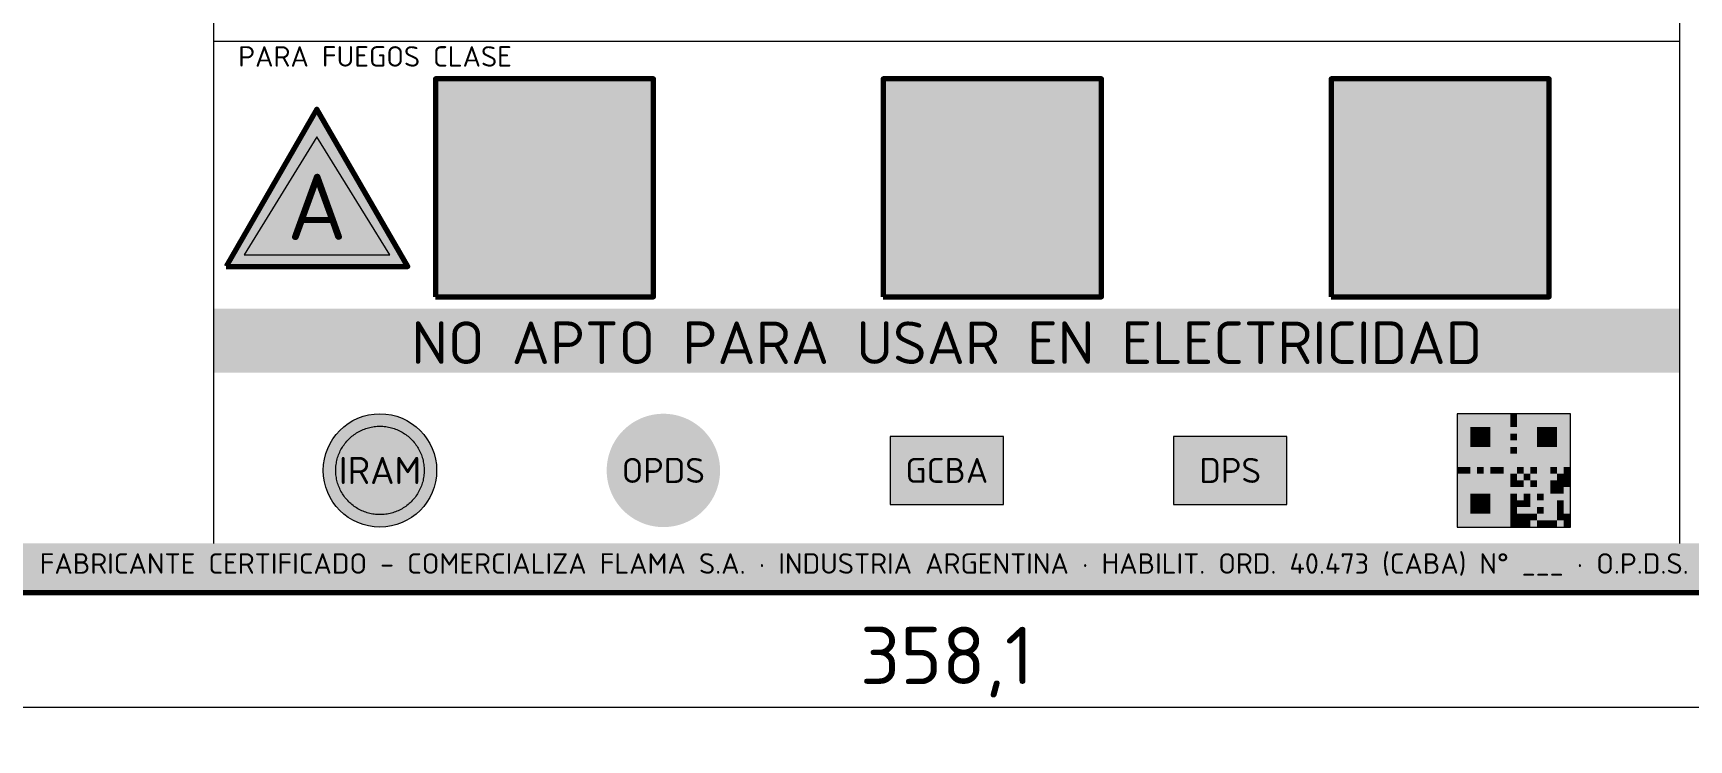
# Model space of a CAD drawing. Header units: millimetres. Extents: x 0 to 2208, y 0 to 420.
# Drawn here: x 1732.2 to 1833.3, y 241.7 to 284.8 of the extents above; entities that cross this region are included whole.
import ezdxf
from ezdxf.enums import TextEntityAlignment as Align

# ---------------------------------------------------------------- set-up
doc = ezdxf.new("R2010")
doc.units = ezdxf.units.MM
for name, color, linetype, lineweight in [('01-VISIBLE', 7, 'CONTINUOUS', 70), ('04-COTA', 3, 'CONTINUOUS', 18), ('08-FINA', 5, 'CONTINUOUS', 18), ('13-GRAFICA', 30, 'CONTINUOUS', 18)]:
    doc.layers.add(name, color=color, linetype=linetype, lineweight=lineweight)
doc.styles.add('ISO3098', font='isocpeur.ttf')
doc.dimstyles.new('FLAMA-IRAM', dxfattribs={"dimtxt": 3.5, "dimasz": 3.5, "dimexe": 2, "dimexo": 1.5, "dimgap": 1, "dimtad": 1, "dimdec": 1, "dimtxsty": 'ISO3098', "dimblk": 'IRAM_FLECHA', "dimblk1": 'IRAM_FLECHA', "dimblk2": 'IRAM_FLECHA', "dimcen": 2.5, "dimclrd": 256, "dimclre": 256, "dimclrt": 256, "dimazin": 3, "dimtfac": 1, "dimtmove": 0, "dimatfit": 3, "dimlwd": 18, "dimlwe": 18})

# ---------------------------------------------------------------- blocks, each defined once
blk = doc.blocks.new('IRAM_FLECHA')
blk.add_solid([(0, 0), (-1, 0.125), (-1, -0.125)])

msp = doc.modelspace()

# ---------------------------------------------------------------- hatches: boundary and pattern name
at = {"layer": '13-GRAFICA', "true_color": 0x005eaa}
h = msp.add_hatch(color=7, dxfattribs=at)
h.dxf.hatch_style = 1
h.paths.add_polyline_path([(1770.083, 268.729), (1770.083, 282.043), (1756.77, 282.043), (1756.77, 268.729)])
at = {"layer": '13-GRAFICA', "true_color": 0x191919}
h = msp.add_hatch(color=7, dxfattribs=at)
h.dxf.hatch_style = 1
h.paths.add_polyline_path([(1797.435, 268.729), (1797.435, 282.043), (1784.122, 282.043), (1784.122, 268.729)])
at = {"layer": '13-GRAFICA', "true_color": 0xc81e2d}
h = msp.add_hatch(color=7, dxfattribs=at)
h.dxf.hatch_style = 1
h.paths.add_polyline_path([(1784.122, 280.725), (1784.122, 282.043), (1785.439, 282.043), (1797.435, 270.047), (1797.435, 268.729), (1796.117, 268.729)])
at = {"layer": '13-GRAFICA', "true_color": 0x191919}
h = msp.add_hatch(color=7, dxfattribs=at)
h.dxf.hatch_style = 1
h.paths.add_polyline_path([(1824.786, 268.729), (1824.786, 282.043), (1811.473, 282.043), (1811.473, 268.729)])
at = {"layer": '13-GRAFICA', "true_color": 0xc81e2d}
h = msp.add_hatch(color=7, dxfattribs=at)
h.dxf.hatch_style = 1
h.paths.add_polyline_path([(1811.473, 280.725), (1811.473, 282.043), (1812.791, 282.043), (1824.786, 270.047), (1824.786, 268.729), (1823.468, 268.729)])
at = {"layer": '13-GRAFICA', "true_color": 0xffffff}
h = msp.add_hatch(color=7, dxfattribs=at)
h.dxf.hatch_style = 1
h.paths.add_polyline_path([(1818.755, 274.392), (1818.735, 274.397), (1818.716, 274.404), (1818.698, 274.413), (1818.68, 274.424), (1818.664, 274.436), (1818.65, 274.45), (1818.637, 274.466), (1818.625, 274.482), (1818.615, 274.5), (1818.607, 274.519), (1818.075, 275.983), (1818.069, 276.003), (1818.065, 276.023), (1818.063, 276.043), (1818.063, 276.063), (1818.065, 276.083), (1818.069, 276.103), (1818.076, 276.122), (1818.084, 276.141), (1818.749, 277.472), (1818.759, 277.489), (1818.77, 277.505), (1818.783, 277.52), (1818.797, 277.534), (1818.812, 277.546), (1818.829, 277.556), (1818.846, 277.565), (1818.864, 277.572), (1818.883, 277.578), (1818.902, 277.581), (1818.922, 277.583), (1818.941, 277.582), (1818.961, 277.58), (1818.98, 277.576), (1818.998, 277.57), (1819.016, 277.562), (1819.033, 277.553), (1819.049, 277.542), (1819.064, 277.529), (1819.078, 277.515), (1819.09, 277.5), (1819.101, 277.484), (1819.319, 277.109), (1819.733, 278.763), (1819.739, 278.782), (1819.746, 278.8), (1819.755, 278.817), (1819.766, 278.834), (1819.779, 278.849), (1819.793, 278.863), (1819.808, 278.875), (1819.825, 278.886), (1819.842, 278.895), (1819.86, 278.903), (1819.879, 278.908), (1819.899, 278.912), (1819.918, 278.914), (1819.938, 278.914), (1819.957, 278.912), (1819.977, 278.908), (1819.996, 278.902), (1820.014, 278.894), (1820.031, 278.884), (1820.047, 278.873), (1820.062, 278.861), (1820.076, 278.847), (1820.088, 278.831), (1820.649, 278.055), (1820.993, 281.265), (1820.996, 281.285), (1821.001, 281.304), (1821.008, 281.323), (1821.017, 281.341), (1821.027, 281.357), (1821.039, 281.373), (1821.053, 281.388), (1821.068, 281.401), (1821.084, 281.412), (1821.102, 281.422), (1821.12, 281.43), (1821.139, 281.436), (1821.158, 281.441), (1821.178, 281.443), (1821.198, 281.443), (1821.218, 281.442), (1821.237, 281.438), (1821.257, 281.433), (1821.275, 281.425), (1821.293, 281.416), (1821.309, 281.405), (1821.325, 281.392), (1821.339, 281.378), (1821.352, 281.363), (1821.363, 281.346), (1821.372, 281.329), (1821.38, 281.31), (1821.385, 281.291), (1822.002, 278.768), (1822.351, 279.35), (1822.362, 279.366), (1822.375, 279.381), (1822.389, 279.395), (1822.404, 279.407), (1822.42, 279.418), (1822.437, 279.427), (1822.455, 279.435), (1822.474, 279.441), (1822.493, 279.444), (1822.513, 279.446), (1822.533, 279.446), (1822.552, 279.444), (1822.571, 279.44), (1822.59, 279.435), (1822.608, 279.427), (1822.625, 279.418), (1822.642, 279.407), (1822.657, 279.395), (1822.671, 279.381), (1822.683, 279.366), (1822.694, 279.349), (1822.703, 279.332), (1822.711, 279.314), (1822.716, 279.295), (1823.382, 276.633), (1823.386, 276.615), (1823.388, 276.598), (1823.388, 276.58), (1823.387, 276.562), (1823.384, 276.545), (1822.985, 274.548), (1822.98, 274.529), (1822.973, 274.511), (1822.965, 274.493), (1822.955, 274.476), (1822.943, 274.46), (1822.93, 274.446), (1822.916, 274.433), (1822.9, 274.421), (1822.883, 274.411), (1822.865, 274.403), (1822.847, 274.396), (1822.828, 274.391), (1822.808, 274.388), (1822.789, 274.387), (1818.795, 274.387), (1818.775, 274.389)])
at = {"layer": '13-GRAFICA', "true_color": 0x009146}
h = msp.add_hatch(color=7, dxfattribs=at)
h.dxf.hatch_style = 1
h.paths.add_polyline_path([(1743.989, 270.578), (1755.091, 270.578), (1749.54, 280.194)])
at = {"layer": '13-GRAFICA', "true_color": 0xffffff}
h = msp.add_hatch(color=7, dxfattribs=at)
h.dxf.hatch_style = 1
h.paths.add_polyline_path([(1758.499, 275.778), (1758.484, 275.781), (1758.471, 275.786), (1758.458, 275.793), (1758.445, 275.801), (1758.434, 275.81), (1758.423, 275.82), (1758.414, 275.831), (1758.405, 275.843), (1758.398, 275.856), (1758.393, 275.869), (1758.009, 276.924), (1758.005, 276.938), (1758.002, 276.952), (1758.001, 276.967), (1758.001, 276.981), (1758.002, 276.996), (1758.005, 277.01), (1758.01, 277.024), (1758.016, 277.037), (1758.495, 277.996), (1758.502, 278.008), (1758.51, 278.02), (1758.519, 278.03), (1758.529, 278.04), (1758.54, 278.049), (1758.552, 278.056), (1758.565, 278.063), (1758.578, 278.068), (1758.591, 278.072), (1758.605, 278.074), (1758.619, 278.075), (1758.633, 278.075), (1758.647, 278.073), (1758.661, 278.07), (1758.674, 278.066), (1758.687, 278.061), (1758.699, 278.054), (1758.711, 278.046), (1758.722, 278.037), (1758.731, 278.027), (1758.74, 278.016), (1758.748, 278.004), (1758.905, 277.734), (1759.203, 278.925), (1759.207, 278.938), (1759.213, 278.952), (1759.219, 278.964), (1759.227, 278.976), (1759.236, 278.987), (1759.246, 278.997), (1759.257, 279.006), (1759.269, 279.014), (1759.282, 279.02), (1759.295, 279.026), (1759.308, 279.03), (1759.322, 279.032), (1759.336, 279.034), (1759.351, 279.034), (1759.365, 279.032), (1759.379, 279.029), (1759.392, 279.025), (1759.405, 279.019), (1759.418, 279.013), (1759.429, 279.005), (1759.44, 278.995), (1759.45, 278.985), (1759.459, 278.974), (1759.862, 278.416), (1760.11, 280.727), (1760.112, 280.741), (1760.116, 280.755), (1760.121, 280.768), (1760.127, 280.781), (1760.135, 280.793), (1760.144, 280.804), (1760.153, 280.815), (1760.164, 280.824), (1760.176, 280.833), (1760.188, 280.84), (1760.202, 280.845), (1760.215, 280.85), (1760.229, 280.853), (1760.244, 280.855), (1760.258, 280.855), (1760.272, 280.854), (1760.286, 280.851), (1760.3, 280.847), (1760.313, 280.842), (1760.326, 280.835), (1760.338, 280.827), (1760.349, 280.818), (1760.359, 280.808), (1760.368, 280.797), (1760.376, 280.785), (1760.383, 280.772), (1760.389, 280.759), (1760.393, 280.745), (1760.837, 278.928), (1761.088, 279.347), (1761.096, 279.359), (1761.105, 279.37), (1761.115, 279.38), (1761.126, 279.389), (1761.138, 279.397), (1761.15, 279.403), (1761.163, 279.409), (1761.177, 279.413), (1761.191, 279.416), (1761.205, 279.417), (1761.219, 279.417), (1761.233, 279.416), (1761.247, 279.413), (1761.26, 279.409), (1761.273, 279.403), (1761.286, 279.397), (1761.297, 279.389), (1761.308, 279.38), (1761.318, 279.37), (1761.327, 279.359), (1761.335, 279.347), (1761.342, 279.335), (1761.347, 279.322), (1761.351, 279.308), (1761.83, 277.391), (1761.833, 277.379), (1761.834, 277.366), (1761.835, 277.353), (1761.834, 277.341), (1761.832, 277.328), (1761.544, 275.89), (1761.541, 275.877), (1761.536, 275.863), (1761.53, 275.851), (1761.523, 275.839), (1761.514, 275.827), (1761.505, 275.817), (1761.494, 275.807), (1761.483, 275.799), (1761.471, 275.792), (1761.458, 275.786), (1761.445, 275.781), (1761.431, 275.777), (1761.417, 275.775), (1761.403, 275.775), (1758.528, 275.775), (1758.513, 275.775)])
h = msp.add_hatch(color=7, dxfattribs=at)
h.dxf.hatch_style = 1
h.paths.add_polyline_path([(1766.057, 275.948), (1766.456, 279.671), (1766.459, 279.694), (1766.465, 279.716), (1766.473, 279.738), (1766.483, 279.758), (1766.496, 279.778), (1766.51, 279.796), (1766.526, 279.813), (1766.543, 279.828), (1766.562, 279.842), (1766.582, 279.853), (1766.603, 279.862), (1766.625, 279.87), (1766.648, 279.875), (1766.655, 279.875), (1766.655, 271.693), (1765.791, 271.693), (1765.791, 276.316)])
h = msp.add_hatch(color=7, dxfattribs=at)
h.dxf.hatch_style = 1
h.paths.add_polyline_path([(1766.671, 279.877), (1766.694, 279.878), (1766.717, 279.876), (1766.739, 279.872), (1766.762, 279.865), (1766.783, 279.856), (1766.804, 279.846), (1766.823, 279.833), (1766.841, 279.818), (1766.857, 279.802), (1766.872, 279.784), (1766.885, 279.765), (1766.896, 279.745), (1766.904, 279.723), (1766.911, 279.701), (1767.627, 276.774), (1768.032, 277.449), (1768.044, 277.468), (1768.059, 277.485), (1768.075, 277.501), (1768.092, 277.516), (1768.111, 277.528), (1768.131, 277.539), (1768.152, 277.548), (1768.174, 277.554), (1768.196, 277.559), (1768.219, 277.561), (1768.242, 277.561), (1768.264, 277.559), (1768.287, 277.554), (1768.308, 277.548), (1768.329, 277.539), (1768.349, 277.528), (1768.368, 277.516), (1768.386, 277.501), (1768.402, 277.485), (1768.416, 277.468), (1768.429, 277.449), (1768.44, 277.429), (1768.448, 277.408), (1768.455, 277.386), (1769.227, 274.297), (1769.231, 274.277), (1769.234, 274.257), (1769.234, 274.236), (1769.233, 274.216), (1769.23, 274.196), (1768.807, 272.085), (1769.046, 271.35), (1767.946, 270.993), (1769.046, 270.635), (1768.717, 269.622), (1766.655, 270.292), (1766.655, 271.693), (1766.655, 279.875)])
h = msp.add_hatch(color=7, dxfattribs=at)
h.dxf.hatch_style = 1
h.paths.add_polyline_path([(1796.372, 270.205), (1796.053, 270.09), (1795.622, 269.989), (1795.098, 269.907), (1794.499, 269.845), (1793.85, 269.807), (1793.174, 269.794), (1792.499, 269.807), (1791.85, 269.845), (1791.251, 269.907), (1790.727, 269.989), (1790.296, 270.09), (1789.977, 270.205), (1789.78, 270.33), (1789.713, 270.46), (1789.78, 270.59), (1789.977, 270.715), (1790.272, 270.821), (1789.713, 272.358), (1789.713, 270.593), (1785.187, 270.593), (1785.187, 274.321), (1787.583, 276.451), (1789.713, 276.451), (1789.713, 273.137), (1790.478, 274.668), (1790.491, 274.69), (1790.506, 274.711), (1790.523, 274.731), (1790.541, 274.749), (1790.561, 274.765), (1790.583, 274.779), (1790.606, 274.79), (1790.63, 274.8), (1790.655, 274.807), (1790.68, 274.811), (1790.706, 274.813), (1790.731, 274.813), (1790.757, 274.81), (1790.782, 274.805), (1790.807, 274.797), (1790.83, 274.787), (1790.853, 274.774), (1790.874, 274.759), (1790.894, 274.743), (1790.912, 274.724), (1790.928, 274.704), (1790.942, 274.683), (1791.231, 274.188), (1791.776, 276.371), (1791.784, 276.396), (1791.794, 276.42), (1791.806, 276.443), (1791.821, 276.465), (1791.837, 276.485), (1791.856, 276.503), (1791.876, 276.52), (1791.898, 276.534), (1791.921, 276.546), (1791.945, 276.556), (1791.97, 276.563), (1791.995, 276.568), (1792.021, 276.571), (1792.047, 276.57), (1792.073, 276.568), (1792.098, 276.562), (1792.123, 276.555), (1792.147, 276.544), (1792.17, 276.532), (1792.192, 276.517), (1792.211, 276.501), (1792.23, 276.482), (1792.246, 276.462), (1792.986, 275.437), (1793.44, 279.674), (1793.444, 279.7), (1793.45, 279.726), (1793.46, 279.75), (1793.471, 279.774), (1793.485, 279.796), (1793.501, 279.817), (1793.519, 279.836), (1793.539, 279.854), (1793.56, 279.869), (1793.583, 279.882), (1793.607, 279.892), (1793.632, 279.901), (1793.658, 279.906), (1793.684, 279.909), (1793.71, 279.91), (1793.737, 279.907), (1793.763, 279.903), (1793.788, 279.895), (1793.812, 279.886), (1793.835, 279.873), (1793.857, 279.859), (1793.878, 279.842), (1793.897, 279.824), (1793.913, 279.803), (1793.928, 279.782), (1793.94, 279.758), (1793.95, 279.734), (1793.958, 279.709), (1794.772, 276.378), (1795.233, 277.146), (1795.247, 277.167), (1795.264, 277.187), (1795.282, 277.206), (1795.302, 277.222), (1795.324, 277.236), (1795.346, 277.249), (1795.37, 277.258), (1795.395, 277.266), (1795.42, 277.271), (1795.446, 277.273), (1795.472, 277.273), (1795.498, 277.271), (1795.523, 277.266), (1795.548, 277.258), (1795.572, 277.248), (1795.595, 277.236), (1795.616, 277.222), (1795.636, 277.205), (1795.654, 277.187), (1795.671, 277.167), (1795.685, 277.146), (1795.697, 277.123), (1795.707, 277.099), (1795.715, 277.074), (1796.593, 273.559), (1796.598, 273.537), (1796.601, 273.513), (1796.601, 273.49), (1796.6, 273.467), (1796.596, 273.444), (1796.072, 270.823), (1796.372, 270.715), (1796.569, 270.59), (1796.636, 270.46), (1796.569, 270.33)])
h = msp.add_hatch(color=7, dxfattribs=at)
h.dxf.hatch_style = 1
h.paths.add_polyline_path([(1784.061, 276.825), (1784.934, 277.436), (1786.308, 275.473), (1785.436, 274.862)])
h = msp.add_hatch(color=7, dxfattribs=at)
h.dxf.hatch_style = 1
h.paths.add_polyline_path([(1763.728, 269.622), (1763.399, 270.635), (1764.499, 270.993), (1763.399, 271.35), (1763.621, 272.032), (1763.071, 273.544), (1763.064, 273.567), (1763.059, 273.59), (1763.057, 273.613), (1763.057, 273.637), (1763.06, 273.66), (1763.065, 273.683), (1763.072, 273.705), (1763.081, 273.727), (1763.853, 275.271), (1763.865, 275.291), (1763.878, 275.31), (1763.892, 275.327), (1763.909, 275.342), (1763.926, 275.356), (1763.945, 275.369), (1763.966, 275.379), (1763.987, 275.387), (1764.008, 275.393), (1764.031, 275.397), (1764.053, 275.399), (1764.076, 275.399), (1764.098, 275.396), (1764.12, 275.391), (1764.142, 275.385), (1764.163, 275.376), (1764.183, 275.365), (1764.201, 275.352), (1764.218, 275.337), (1764.234, 275.321), (1764.248, 275.303), (1764.261, 275.284), (1764.514, 274.849), (1764.994, 276.768), (1765.001, 276.79), (1765.01, 276.811), (1765.02, 276.831), (1765.033, 276.85), (1765.048, 276.868), (1765.064, 276.884), (1765.082, 276.899), (1765.101, 276.911), (1765.121, 276.922), (1765.142, 276.93), (1765.164, 276.937), (1765.186, 276.941), (1765.209, 276.943), (1765.232, 276.943), (1765.255, 276.941), (1765.277, 276.936), (1765.299, 276.929), (1765.32, 276.92), (1765.34, 276.909), (1765.359, 276.897), (1765.376, 276.882), (1765.392, 276.865), (1765.407, 276.848), (1765.791, 276.316), (1765.791, 271.693), (1765.791, 270.292)])
h = msp.add_hatch(color=7, dxfattribs=at)
h.dxf.hatch_style = 1
h.paths.add_polyline_path([(1812.272, 270.593), (1812.272, 276.185), (1813.736, 276.185), (1813.736, 274.587), (1813.736, 272.723), (1813.736, 270.593)])
h = msp.add_hatch(color=7, dxfattribs=at)
h.dxf.hatch_style = 1
h.paths.add_polyline_path([(1814.268, 276.185), (1814.268, 274.587), (1813.736, 274.587), (1813.736, 276.185)])
h = msp.add_hatch(color=7, dxfattribs=at)
h.dxf.hatch_style = 1
h.paths.add_polyline_path([(1814.268, 270.593), (1814.268, 272.723), (1814.268, 274.587), (1814.268, 276.185), (1815.334, 276.185), (1815.334, 274.587), (1815.334, 272.723), (1815.334, 270.593)])
h = msp.add_hatch(color=7, dxfattribs=at)
h.dxf.hatch_style = 1
h.paths.add_polyline_path([(1815.866, 276.185), (1815.866, 274.587), (1815.334, 274.587), (1815.334, 276.185)])
h = msp.add_hatch(color=7, dxfattribs=at)
h.dxf.hatch_style = 1
h.paths.add_polyline_path([(1817.331, 270.593), (1815.866, 270.593), (1815.866, 272.723), (1815.866, 274.587), (1815.866, 276.185), (1817.331, 276.185)])
h = msp.add_hatch(color=7, dxfattribs=at)
h.dxf.hatch_style = 1
h.paths.add_polyline_path([(1762.495, 275.652), (1761.829, 270.593), (1758.102, 270.593), (1757.436, 275.652)])
h = msp.add_hatch(color=7, dxfattribs=at)
h.dxf.hatch_style = 1
h.paths.add_polyline_path([(1823.507, 269.789), (1823.532, 269.783), (1823.556, 269.774), (1823.58, 269.763), (1823.602, 269.75), (1823.623, 269.734), (1823.643, 269.716), (1823.66, 269.697), (1823.676, 269.676), (1823.689, 269.654), (1823.701, 269.63), (1823.709, 269.605), (1823.716, 269.58), (1823.72, 269.554), (1823.721, 269.528), (1823.72, 269.502), (1823.716, 269.476), (1823.709, 269.451), (1823.701, 269.426), (1823.689, 269.403), (1823.676, 269.38), (1823.66, 269.359), (1823.643, 269.34), (1823.623, 269.322), (1823.602, 269.307), (1823.58, 269.293), (1823.556, 269.282), (1823.532, 269.273), (1823.507, 269.267), (1823.481, 269.263), (1823.455, 269.262), (1820.526, 269.262), (1820.5, 269.263), (1820.474, 269.267), (1820.448, 269.273), (1820.424, 269.282), (1820.4, 269.293), (1820.378, 269.307), (1820.357, 269.322), (1820.337, 269.34), (1820.32, 269.359), (1820.304, 269.38), (1820.291, 269.403), (1820.28, 269.426), (1820.271, 269.451), (1820.265, 269.476), (1820.261, 269.502), (1820.259, 269.528), (1820.259, 270.593), (1818.928, 270.593), (1818.928, 272.99), (1819.461, 272.99), (1819.461, 274.321), (1819.86, 274.321), (1819.86, 272.99), (1821.191, 272.99), (1821.191, 274.321), (1821.591, 274.321), (1821.591, 272.99), (1822.123, 272.99), (1822.123, 270.593), (1820.792, 270.593), (1820.792, 269.794), (1823.455, 269.794), (1823.481, 269.793)])
h = msp.add_hatch(color=7, dxfattribs=at)
h.dxf.hatch_style = 1
h.paths.add_polyline_path([(1813.736, 270.593), (1813.736, 272.723), (1814.268, 272.723), (1814.268, 270.593)])
h = msp.add_hatch(color=7, dxfattribs=at)
h.dxf.hatch_style = 1
h.paths.add_polyline_path([(1815.334, 270.593), (1815.334, 272.723), (1815.866, 272.723), (1815.866, 270.593)])
h = msp.add_hatch(color=7, dxfattribs=at)
h.dxf.hatch_style = 1
h.paths.add_polyline_path([(1765.791, 270.292), (1765.791, 271.693), (1766.223, 271.553), (1766.655, 271.693), (1766.655, 270.292), (1766.223, 270.433)])
at = {"layer": '13-GRAFICA', "true_color": 0xc81e2d}
h = msp.add_hatch(color=7, dxfattribs=at)
h.dxf.hatch_style = 1
h.paths.add_polyline_path([(1832.768, 264.109), (1832.768, 268.009), (1743.232, 268.009), (1743.232, 264.109)])
at = {"layer": '13-GRAFICA', "true_color": 0x005eaa}
h = msp.add_hatch(color=7, dxfattribs=at)
h.dxf.hatch_style = 1
h.paths.add_polyline_path([(1756.847, 258.128), (1756.845, 258.015), (1756.84, 257.902), (1756.831, 257.789), (1756.818, 257.676), (1756.801, 257.564), (1756.781, 257.453), (1756.757, 257.342), (1756.729, 257.232), (1756.698, 257.123), (1756.664, 257.015), (1756.625, 256.909), (1756.584, 256.803), (1756.539, 256.699), (1756.49, 256.597), (1756.439, 256.496), (1756.384, 256.397), (1756.325, 256.3), (1756.264, 256.205), (1756.199, 256.112), (1756.132, 256.021), (1756.062, 255.932), (1755.988, 255.846), (1755.912, 255.762), (1755.833, 255.68), (1755.752, 255.602), (1755.668, 255.526), (1755.582, 255.452), (1755.493, 255.382), (1755.402, 255.314), (1755.309, 255.25), (1755.214, 255.189), (1755.117, 255.13), (1755.018, 255.075), (1754.917, 255.024), (1754.814, 254.975), (1754.71, 254.93), (1754.605, 254.888), (1754.498, 254.85), (1754.391, 254.816), (1754.282, 254.785), (1754.172, 254.757), (1754.061, 254.733), (1753.95, 254.713), (1753.838, 254.696), (1753.725, 254.683), (1753.612, 254.674), (1753.499, 254.668), (1753.386, 254.667), (1753.273, 254.668), (1753.159, 254.674), (1753.047, 254.683), (1752.934, 254.696), (1752.822, 254.713), (1752.711, 254.733), (1752.6, 254.757), (1752.49, 254.785), (1752.381, 254.816), (1752.273, 254.85), (1752.167, 254.888), (1752.061, 254.93), (1751.957, 254.975), (1751.855, 255.024), (1751.754, 255.075), (1751.655, 255.13), (1751.558, 255.189), (1751.463, 255.25), (1751.37, 255.314), (1751.279, 255.382), (1751.19, 255.452), (1751.104, 255.526), (1751.02, 255.602), (1750.938, 255.68), (1750.859, 255.762), (1750.783, 255.846), (1750.71, 255.932), (1750.64, 256.021), (1750.572, 256.112), (1750.508, 256.205), (1750.446, 256.3), (1750.388, 256.397), (1750.333, 256.496), (1750.281, 256.597), (1750.233, 256.699), (1750.188, 256.803), (1750.146, 256.909), (1750.108, 257.015), (1750.073, 257.123), (1750.042, 257.232), (1750.015, 257.342), (1749.991, 257.453), (1749.971, 257.564), (1749.954, 257.676), (1749.941, 257.789), (1749.932, 257.902), (1749.926, 258.015), (1749.924, 258.128), (1749.926, 258.241), (1749.932, 258.354), (1749.941, 258.467), (1749.954, 258.58), (1749.971, 258.692), (1749.991, 258.803), (1750.015, 258.914), (1750.042, 259.024), (1750.073, 259.133), (1750.108, 259.241), (1750.146, 259.347), (1750.188, 259.453), (1750.233, 259.557), (1750.281, 259.659), (1750.333, 259.76), (1750.388, 259.859), (1750.446, 259.956), (1750.508, 260.051), (1750.572, 260.144), (1750.64, 260.235), (1750.71, 260.324), (1750.783, 260.41), (1750.859, 260.494), (1750.938, 260.576), (1751.02, 260.654), (1751.104, 260.73), (1751.19, 260.804), (1751.279, 260.874), (1751.37, 260.942), (1751.463, 261.006), (1751.558, 261.067), (1751.655, 261.126), (1751.754, 261.181), (1751.855, 261.232), (1751.957, 261.281), (1752.061, 261.326), (1752.167, 261.368), (1752.273, 261.406), (1752.381, 261.44), (1752.49, 261.471), (1752.6, 261.499), (1752.711, 261.523), (1752.822, 261.543), (1752.934, 261.56), (1753.047, 261.573), (1753.159, 261.582), (1753.273, 261.588), (1753.386, 261.589), (1753.499, 261.588), (1753.612, 261.582), (1753.725, 261.573), (1753.838, 261.56), (1753.95, 261.543), (1754.061, 261.523), (1754.172, 261.499), (1754.282, 261.471), (1754.391, 261.44), (1754.498, 261.406), (1754.605, 261.368), (1754.71, 261.326), (1754.814, 261.281), (1754.917, 261.232), (1755.018, 261.181), (1755.117, 261.126), (1755.214, 261.067), (1755.309, 261.006), (1755.402, 260.942), (1755.493, 260.874), (1755.582, 260.804), (1755.668, 260.73), (1755.752, 260.654), (1755.833, 260.576), (1755.912, 260.494), (1755.988, 260.41), (1756.062, 260.324), (1756.132, 260.235), (1756.199, 260.144), (1756.264, 260.051), (1756.325, 259.956), (1756.384, 259.859), (1756.439, 259.76), (1756.49, 259.659), (1756.539, 259.557), (1756.584, 259.453), (1756.625, 259.347), (1756.664, 259.241), (1756.698, 259.133), (1756.729, 259.024), (1756.757, 258.914), (1756.781, 258.803), (1756.801, 258.692), (1756.818, 258.58), (1756.831, 258.467), (1756.84, 258.354), (1756.845, 258.241)])
at = {"layer": '13-GRAFICA', "true_color": 0x009146}
h = msp.add_hatch(color=7, dxfattribs=at)
h.dxf.hatch_style = 1
h.paths.add_polyline_path([(1774.154, 258.128), (1774.152, 258.015), (1774.147, 257.902), (1774.138, 257.789), (1774.125, 257.676), (1774.108, 257.564), (1774.088, 257.453), (1774.064, 257.342), (1774.036, 257.232), (1774.005, 257.123), (1773.971, 257.015), (1773.932, 256.909), (1773.891, 256.803), (1773.846, 256.699), (1773.797, 256.597), (1773.746, 256.496), (1773.691, 256.397), (1773.632, 256.3), (1773.571, 256.205), (1773.507, 256.112), (1773.439, 256.021), (1773.369, 255.932), (1773.295, 255.846), (1773.219, 255.762), (1773.141, 255.68), (1773.059, 255.602), (1772.975, 255.526), (1772.889, 255.452), (1772.8, 255.382), (1772.709, 255.314), (1772.616, 255.25), (1772.521, 255.189), (1772.424, 255.13), (1772.325, 255.075), (1772.224, 255.024), (1772.121, 254.975), (1772.018, 254.93), (1771.912, 254.888), (1771.806, 254.85), (1771.698, 254.816), (1771.589, 254.785), (1771.479, 254.757), (1771.368, 254.733), (1771.257, 254.713), (1771.145, 254.696), (1771.032, 254.683), (1770.919, 254.674), (1770.806, 254.668), (1770.693, 254.667), (1770.58, 254.668), (1770.467, 254.674), (1770.354, 254.683), (1770.241, 254.696), (1770.129, 254.713), (1770.018, 254.733), (1769.907, 254.757), (1769.797, 254.785), (1769.688, 254.816), (1769.58, 254.85), (1769.474, 254.888), (1769.368, 254.93), (1769.264, 254.975), (1769.162, 255.024), (1769.061, 255.075), (1768.962, 255.13), (1768.865, 255.189), (1768.77, 255.25), (1768.677, 255.314), (1768.586, 255.382), (1768.497, 255.452), (1768.411, 255.526), (1768.327, 255.602), (1768.245, 255.68), (1768.167, 255.762), (1768.09, 255.846), (1768.017, 255.932), (1767.947, 256.021), (1767.879, 256.112), (1767.815, 256.205), (1767.753, 256.3), (1767.695, 256.397), (1767.64, 256.496), (1767.588, 256.597), (1767.54, 256.699), (1767.495, 256.803), (1767.453, 256.909), (1767.415, 257.015), (1767.381, 257.123), (1767.349, 257.232), (1767.322, 257.342), (1767.298, 257.453), (1767.278, 257.564), (1767.261, 257.676), (1767.248, 257.789), (1767.239, 257.902), (1767.233, 258.015), (1767.232, 258.128), (1767.233, 258.241), (1767.239, 258.354), (1767.248, 258.467), (1767.261, 258.58), (1767.278, 258.692), (1767.298, 258.803), (1767.322, 258.914), (1767.349, 259.024), (1767.381, 259.133), (1767.415, 259.241), (1767.453, 259.347), (1767.495, 259.453), (1767.54, 259.557), (1767.588, 259.659), (1767.64, 259.76), (1767.695, 259.859), (1767.753, 259.956), (1767.815, 260.051), (1767.879, 260.144), (1767.947, 260.235), (1768.017, 260.324), (1768.09, 260.41), (1768.167, 260.494), (1768.245, 260.576), (1768.327, 260.654), (1768.411, 260.73), (1768.497, 260.804), (1768.586, 260.874), (1768.677, 260.942), (1768.77, 261.006), (1768.865, 261.067), (1768.962, 261.126), (1769.061, 261.181), (1769.162, 261.232), (1769.264, 261.281), (1769.368, 261.326), (1769.474, 261.368), (1769.58, 261.406), (1769.688, 261.44), (1769.797, 261.471), (1769.907, 261.499), (1770.018, 261.523), (1770.129, 261.543), (1770.241, 261.56), (1770.354, 261.573), (1770.467, 261.582), (1770.58, 261.588), (1770.693, 261.589), (1770.806, 261.588), (1770.919, 261.582), (1771.032, 261.573), (1771.145, 261.56), (1771.257, 261.543), (1771.368, 261.523), (1771.479, 261.499), (1771.589, 261.471), (1771.698, 261.44), (1771.806, 261.406), (1771.912, 261.368), (1772.018, 261.326), (1772.121, 261.281), (1772.224, 261.232), (1772.325, 261.181), (1772.424, 261.126), (1772.521, 261.067), (1772.616, 261.006), (1772.709, 260.942), (1772.8, 260.874), (1772.889, 260.804), (1772.975, 260.73), (1773.059, 260.654), (1773.141, 260.576), (1773.219, 260.494), (1773.295, 260.41), (1773.369, 260.324), (1773.439, 260.235), (1773.507, 260.144), (1773.571, 260.051), (1773.632, 259.956), (1773.691, 259.859), (1773.746, 259.76), (1773.797, 259.659), (1773.846, 259.557), (1773.891, 259.453), (1773.932, 259.347), (1773.971, 259.241), (1774.005, 259.133), (1774.036, 259.024), (1774.064, 258.914), (1774.088, 258.803), (1774.108, 258.692), (1774.125, 258.58), (1774.138, 258.467), (1774.147, 258.354), (1774.152, 258.241)])
at = {"layer": '13-GRAFICA', "true_color": 0xffffff}
h = msp.add_hatch(color=7, dxfattribs=at)
h.dxf.hatch_style = 1
h.paths.add_polyline_path([(1826.076, 254.667), (1826.076, 261.589), (1819.153, 261.589), (1819.153, 254.667)])
at = {"layer": '13-GRAFICA', "true_color": 0x191919}
h = msp.add_hatch(color=7, dxfattribs=at)
h.dxf.hatch_style = 1
h.paths.add_polyline_path([(1819.153, 261.589), (1819.56, 261.589), (1819.56, 261.182), (1819.56, 259.146), (1819.56, 258.739), (1819.153, 258.739)])
h = msp.add_hatch(color=7, dxfattribs=at)
h.dxf.hatch_style = 1
h.paths.add_polyline_path([(1821.596, 261.589), (1821.596, 261.182), (1819.56, 261.182), (1819.56, 261.589)])
h = msp.add_hatch(color=7, dxfattribs=at)
h.dxf.hatch_style = 1
h.paths.add_polyline_path([(1822.003, 261.589), (1822.003, 258.739), (1821.596, 258.739), (1821.596, 259.146), (1821.596, 261.182), (1821.596, 261.589)])
h = msp.add_hatch(color=7, dxfattribs=at)
h.dxf.hatch_style = 1
h.paths.add_polyline_path([(1822.818, 261.182), (1822.818, 261.589), (1822.411, 261.589), (1822.411, 261.182)])
h = msp.add_hatch(color=7, dxfattribs=at)
h.dxf.hatch_style = 1
h.paths.add_polyline_path([(1822.818, 260.775), (1822.818, 261.182), (1822.411, 261.182), (1822.411, 260.775)])
h = msp.add_hatch(color=7, dxfattribs=at)
h.dxf.hatch_style = 1
h.paths.add_polyline_path([(1823.225, 261.589), (1823.632, 261.589), (1823.632, 261.182), (1823.632, 259.146), (1823.632, 258.739), (1823.225, 258.739)])
h = msp.add_hatch(color=7, dxfattribs=at)
h.dxf.hatch_style = 1
h.paths.add_polyline_path([(1825.668, 261.589), (1825.668, 261.182), (1823.632, 261.182), (1823.632, 261.589)])
h = msp.add_hatch(color=7, dxfattribs=at)
h.dxf.hatch_style = 1
h.paths.add_polyline_path([(1826.076, 261.589), (1826.076, 258.739), (1825.668, 258.739), (1825.668, 259.146), (1825.668, 261.182), (1825.668, 261.589)])
at = {"layer": '13-GRAFICA', "true_color": 0xffd200}
h = msp.add_hatch(color=7, dxfattribs=at)
h.dxf.hatch_style = 1
h.paths.add_polyline_path([(1791.461, 256.051), (1791.461, 260.205), (1784.539, 260.205), (1784.539, 256.051)])
at = {"layer": '13-GRAFICA', "true_color": 0x00468c}
h = msp.add_hatch(color=7, dxfattribs=at)
h.dxf.hatch_style = 1
h.paths.add_polyline_path([(1808.768, 256.051), (1808.768, 260.205), (1801.846, 260.205), (1801.846, 256.051)])
at = {"layer": '13-GRAFICA', "true_color": 0x191919}
h = msp.add_hatch(color=7, dxfattribs=at)
h.dxf.hatch_style = 1
h.paths.add_polyline_path([(1821.189, 259.553), (1819.967, 259.553), (1819.967, 260.775), (1821.189, 260.775)])
h = msp.add_hatch(color=7, dxfattribs=at)
h.dxf.hatch_style = 1
h.paths.add_polyline_path([(1822.818, 259.961), (1822.818, 260.368), (1822.411, 260.368), (1822.411, 259.961)])
h = msp.add_hatch(color=7, dxfattribs=at)
h.dxf.hatch_style = 1
h.paths.add_polyline_path([(1825.261, 259.553), (1824.039, 259.553), (1824.039, 260.775), (1825.261, 260.775)])
h = msp.add_hatch(color=7, dxfattribs=at)
h.dxf.hatch_style = 1
h.paths.add_polyline_path([(1819.56, 258.739), (1819.56, 259.146), (1821.596, 259.146), (1821.596, 258.739)])
h = msp.add_hatch(color=7, dxfattribs=at)
h.dxf.hatch_style = 1
h.paths.add_polyline_path([(1822.818, 259.146), (1822.818, 259.553), (1822.411, 259.553), (1822.411, 259.146)])
h = msp.add_hatch(color=7, dxfattribs=at)
h.dxf.hatch_style = 1
h.paths.add_polyline_path([(1823.632, 258.739), (1823.632, 259.146), (1825.668, 259.146), (1825.668, 258.739)])
h = msp.add_hatch(color=7, dxfattribs=at)
h.dxf.hatch_style = 1
h.paths.add_polyline_path([(1819.56, 257.924), (1819.56, 258.332), (1819.153, 258.332), (1819.153, 257.924)])
h = msp.add_hatch(color=7, dxfattribs=at)
h.dxf.hatch_style = 1
h.paths.add_polyline_path([(1819.967, 257.924), (1819.967, 258.332), (1819.56, 258.332), (1819.56, 257.924)])
h = msp.add_hatch(color=7, dxfattribs=at)
h.dxf.hatch_style = 1
h.paths.add_polyline_path([(1820.782, 257.924), (1820.782, 258.332), (1820.374, 258.332), (1820.374, 257.924)])
h = msp.add_hatch(color=7, dxfattribs=at)
h.dxf.hatch_style = 1
h.paths.add_polyline_path([(1821.596, 257.924), (1821.596, 258.332), (1821.189, 258.332), (1821.189, 257.924)])
h = msp.add_hatch(color=7, dxfattribs=at)
h.dxf.hatch_style = 1
h.paths.add_polyline_path([(1822.003, 257.924), (1822.003, 258.332), (1821.596, 258.332), (1821.596, 257.924)])
h = msp.add_hatch(color=7, dxfattribs=at)
h.dxf.hatch_style = 1
h.paths.add_polyline_path([(1822.818, 257.517), (1822.818, 257.924), (1822.411, 257.924), (1822.411, 257.517)])
h = msp.add_hatch(color=7, dxfattribs=at)
h.dxf.hatch_style = 1
h.paths.add_polyline_path([(1823.225, 257.924), (1823.225, 258.332), (1822.818, 258.332), (1822.818, 257.924)])
h = msp.add_hatch(color=7, dxfattribs=at)
h.dxf.hatch_style = 1
h.paths.add_polyline_path([(1823.632, 257.517), (1823.632, 257.924), (1823.225, 257.924), (1823.225, 257.517)])
h = msp.add_hatch(color=7, dxfattribs=at)
h.dxf.hatch_style = 1
h.paths.add_polyline_path([(1824.039, 257.924), (1824.039, 258.332), (1823.632, 258.332), (1823.632, 257.924)])
h = msp.add_hatch(color=7, dxfattribs=at)
h.dxf.hatch_style = 1
h.paths.add_polyline_path([(1825.261, 257.924), (1825.261, 258.332), (1824.854, 258.332), (1824.854, 257.924)])
h = msp.add_hatch(color=7, dxfattribs=at)
h.dxf.hatch_style = 1
h.paths.add_polyline_path([(1825.668, 257.517), (1825.668, 257.924), (1825.261, 257.924), (1825.261, 257.517)])
h = msp.add_hatch(color=7, dxfattribs=at)
h.dxf.hatch_style = 1
h.paths.add_polyline_path([(1826.076, 257.924), (1826.076, 258.332), (1825.668, 258.332), (1825.668, 257.924)])
h = msp.add_hatch(color=7, dxfattribs=at)
h.dxf.hatch_style = 1
h.paths.add_polyline_path([(1826.076, 257.517), (1826.076, 257.924), (1825.668, 257.924), (1825.668, 257.517)])
h = msp.add_hatch(color=7, dxfattribs=at)
h.dxf.hatch_style = 1
h.paths.add_polyline_path([(1819.153, 257.517), (1819.56, 257.517), (1819.56, 257.11), (1819.56, 255.074), (1819.56, 254.667), (1819.153, 254.667)])
h = msp.add_hatch(color=7, dxfattribs=at)
h.dxf.hatch_style = 1
h.paths.add_polyline_path([(1821.596, 257.517), (1821.596, 257.11), (1819.56, 257.11), (1819.56, 257.517)])
h = msp.add_hatch(color=7, dxfattribs=at)
h.dxf.hatch_style = 1
h.paths.add_polyline_path([(1822.003, 257.517), (1822.003, 254.667), (1821.596, 254.667), (1821.596, 255.074), (1821.596, 257.11), (1821.596, 257.517)])
h = msp.add_hatch(color=7, dxfattribs=at)
h.dxf.hatch_style = 1
h.paths.add_polyline_path([(1822.818, 257.11), (1822.818, 257.517), (1822.411, 257.517), (1822.411, 257.11)])
h = msp.add_hatch(color=7, dxfattribs=at)
h.dxf.hatch_style = 1
h.paths.add_polyline_path([(1823.225, 257.11), (1823.225, 257.517), (1822.818, 257.517), (1822.818, 257.11)])
h = msp.add_hatch(color=7, dxfattribs=at)
h.dxf.hatch_style = 1
h.paths.add_polyline_path([(1824.039, 257.11), (1824.039, 257.517), (1823.632, 257.517), (1823.632, 257.11)])
h = msp.add_hatch(color=7, dxfattribs=at)
h.dxf.hatch_style = 1
h.paths.add_polyline_path([(1825.261, 257.11), (1825.261, 257.517), (1824.854, 257.517), (1824.854, 257.11)])
h = msp.add_hatch(color=7, dxfattribs=at)
h.dxf.hatch_style = 1
h.paths.add_polyline_path([(1825.261, 256.703), (1825.261, 257.11), (1824.854, 257.11), (1824.854, 256.703)])
h = msp.add_hatch(color=7, dxfattribs=at)
h.dxf.hatch_style = 1
h.paths.add_polyline_path([(1825.668, 257.11), (1825.668, 257.517), (1825.261, 257.517), (1825.261, 257.11)])
h = msp.add_hatch(color=7, dxfattribs=at)
h.dxf.hatch_style = 1
h.paths.add_polyline_path([(1825.668, 256.703), (1825.668, 257.11), (1825.261, 257.11), (1825.261, 256.703)])
h = msp.add_hatch(color=7, dxfattribs=at)
h.dxf.hatch_style = 1
h.paths.add_polyline_path([(1826.076, 257.11), (1826.076, 257.517), (1825.668, 257.517), (1825.668, 257.11)])
h = msp.add_hatch(color=7, dxfattribs=at)
h.dxf.hatch_style = 1
h.paths.add_polyline_path([(1821.189, 255.481), (1819.967, 255.481), (1819.967, 256.703), (1821.189, 256.703)])
h = msp.add_hatch(color=7, dxfattribs=at)
h.dxf.hatch_style = 1
h.paths.add_polyline_path([(1822.818, 256.295), (1822.818, 256.703), (1822.411, 256.703), (1822.411, 256.295)])
h = msp.add_hatch(color=7, dxfattribs=at)
h.dxf.hatch_style = 1
h.paths.add_polyline_path([(1822.818, 255.888), (1822.818, 256.295), (1822.411, 256.295), (1822.411, 255.888)])
h = msp.add_hatch(color=7, dxfattribs=at)
h.dxf.hatch_style = 1
h.paths.add_polyline_path([(1822.818, 255.481), (1822.818, 255.888), (1822.411, 255.888), (1822.411, 255.481)])
h = msp.add_hatch(color=7, dxfattribs=at)
h.dxf.hatch_style = 1
h.paths.add_polyline_path([(1823.225, 255.888), (1823.225, 256.295), (1822.818, 256.295), (1822.818, 255.888)])
h = msp.add_hatch(color=7, dxfattribs=at)
h.dxf.hatch_style = 1
h.paths.add_polyline_path([(1823.632, 256.295), (1823.632, 256.703), (1823.225, 256.703), (1823.225, 256.295)])
h = msp.add_hatch(color=7, dxfattribs=at)
h.dxf.hatch_style = 1
h.paths.add_polyline_path([(1823.632, 255.888), (1823.632, 256.295), (1823.225, 256.295), (1823.225, 255.888)])
h = msp.add_hatch(color=7, dxfattribs=at)
h.dxf.hatch_style = 1
h.paths.add_polyline_path([(1824.447, 256.295), (1824.447, 256.703), (1824.039, 256.703), (1824.039, 256.295)])
h = msp.add_hatch(color=7, dxfattribs=at)
h.dxf.hatch_style = 1
h.paths.add_polyline_path([(1824.447, 255.481), (1824.447, 255.888), (1824.039, 255.888), (1824.039, 255.481)])
h = msp.add_hatch(color=7, dxfattribs=at)
h.dxf.hatch_style = 1
h.paths.add_polyline_path([(1825.668, 255.888), (1825.668, 256.295), (1825.261, 256.295), (1825.261, 255.888)])
h = msp.add_hatch(color=7, dxfattribs=at)
h.dxf.hatch_style = 1
h.paths.add_polyline_path([(1825.668, 255.481), (1825.668, 255.888), (1825.261, 255.888), (1825.261, 255.481)])
h = msp.add_hatch(color=7, dxfattribs=at)
h.dxf.hatch_style = 1
h.paths.add_polyline_path([(1819.56, 254.667), (1819.56, 255.074), (1821.596, 255.074), (1821.596, 254.667)])
h = msp.add_hatch(color=7, dxfattribs=at)
h.dxf.hatch_style = 1
h.paths.add_polyline_path([(1822.818, 255.074), (1822.818, 255.481), (1822.411, 255.481), (1822.411, 255.074)])
h = msp.add_hatch(color=7, dxfattribs=at)
h.dxf.hatch_style = 1
h.paths.add_polyline_path([(1822.818, 254.667), (1822.818, 255.074), (1822.411, 255.074), (1822.411, 254.667)])
h = msp.add_hatch(color=7, dxfattribs=at)
h.dxf.hatch_style = 1
h.paths.add_polyline_path([(1823.225, 255.074), (1823.225, 255.481), (1822.818, 255.481), (1822.818, 255.074)])
h = msp.add_hatch(color=7, dxfattribs=at)
h.dxf.hatch_style = 1
h.paths.add_polyline_path([(1823.225, 254.667), (1823.225, 255.074), (1822.818, 255.074), (1822.818, 254.667)])
h = msp.add_hatch(color=7, dxfattribs=at)
h.dxf.hatch_style = 1
h.paths.add_polyline_path([(1823.632, 255.074), (1823.632, 255.481), (1823.225, 255.481), (1823.225, 255.074)])
h = msp.add_hatch(color=7, dxfattribs=at)
h.dxf.hatch_style = 1
h.paths.add_polyline_path([(1823.632, 254.667), (1823.632, 255.074), (1823.225, 255.074), (1823.225, 254.667)])
h = msp.add_hatch(color=7, dxfattribs=at)
h.dxf.hatch_style = 1
h.paths.add_polyline_path([(1824.039, 255.074), (1824.039, 255.481), (1823.632, 255.481), (1823.632, 255.074)])
h = msp.add_hatch(color=7, dxfattribs=at)
h.dxf.hatch_style = 1
h.paths.add_polyline_path([(1824.447, 254.667), (1824.447, 255.074), (1824.039, 255.074), (1824.039, 254.667)])
h = msp.add_hatch(color=7, dxfattribs=at)
h.dxf.hatch_style = 1
h.paths.add_polyline_path([(1824.854, 254.667), (1824.854, 255.074), (1824.447, 255.074), (1824.447, 254.667)])
h = msp.add_hatch(color=7, dxfattribs=at)
h.dxf.hatch_style = 1
h.paths.add_polyline_path([(1825.261, 254.667), (1825.261, 255.074), (1824.854, 255.074), (1824.854, 254.667)])
h = msp.add_hatch(color=7, dxfattribs=at)
h.dxf.hatch_style = 1
h.paths.add_polyline_path([(1825.668, 255.074), (1825.668, 255.481), (1825.261, 255.481), (1825.261, 255.074)])
h = msp.add_hatch(color=7, dxfattribs=at)
h.dxf.hatch_style = 1
h.paths.add_polyline_path([(1826.076, 255.074), (1826.076, 255.481), (1825.668, 255.481), (1825.668, 255.074)])
h = msp.add_hatch(color=7, dxfattribs=at)
h.dxf.hatch_style = 1
h.paths.add_polyline_path([(1826.076, 254.667), (1826.076, 255.074), (1825.668, 255.074), (1825.668, 254.667)])
at = {"layer": '13-GRAFICA', "true_color": 0xc81e2d}
h = msp.add_hatch(color=7, dxfattribs=at)
h.dxf.hatch_style = 1
h.paths.add_polyline_path([(1877.535, 250.667), (1877.535, 253.667), (1698.465, 253.667), (1698.465, 250.667)])

# ---------------------------------------------------------------- linework, layer by layer
at = {"layer": '01-VISIBLE'}
for points in [[(1698.465, 250.667), (1877.535, 250.667), (1877.535, 346.333), (1698.465, 346.333)], [(1756.77, 268.729), (1770.083, 268.729), (1770.083, 282.043), (1756.77, 282.043)], [(1784.122, 268.729), (1797.435, 268.729), (1797.435, 282.043), (1784.122, 282.043)], [(1811.473, 268.729), (1824.786, 268.729), (1824.786, 282.043), (1811.473, 282.043)], [(1743.989, 270.578), (1755.091, 270.578), (1749.54, 280.194)]]:
    msp.add_lwpolyline(points, close=True, dxfattribs=at)
at = {"layer": '08-FINA'}
for p, q in [((1743.232, 253.667), (1743.232, 346.333)), ((1832.768, 253.667), (1832.768, 346.333)), ((1743.232, 284.343), (1832.768, 284.343))]:
    msp.add_line(p, q, dxfattribs=at)
for points in [[(1819.153, 254.667), (1826.076, 254.667), (1826.076, 261.589), (1819.153, 261.589)], [(1791.461, 256.051), (1791.461, 260.205), (1784.539, 260.205), (1784.539, 256.051)], [(1808.768, 256.051), (1808.768, 260.205), (1801.846, 260.205), (1801.846, 256.051)]]:
    msp.add_lwpolyline(points, close=True, dxfattribs=at)
msp.add_circle((1753.386, 258.128), 3.461, dxfattribs=at)
at = {"layer": '13-GRAFICA', "true_color": 0xffffff}
for points in [[(1745.099, 271.3), (1753.981, 271.3), (1749.54, 278.511)], [(1756.086, 258.128), (1756.084, 258.04), (1756.08, 257.951), (1756.073, 257.863), (1756.063, 257.776), (1756.05, 257.688), (1756.034, 257.601), (1756.015, 257.515), (1755.994, 257.429), (1755.969, 257.344), (1755.942, 257.26), (1755.913, 257.177), (1755.88, 257.095), (1755.845, 257.014), (1755.807, 256.934), (1755.767, 256.855), (1755.724, 256.778), (1755.679, 256.702), (1755.631, 256.628), (1755.58, 256.555), (1755.528, 256.484), (1755.473, 256.415), (1755.416, 256.348), (1755.356, 256.282), (1755.295, 256.219), (1755.231, 256.157), (1755.166, 256.098), (1755.099, 256.041), (1755.029, 255.986), (1754.958, 255.933), (1754.886, 255.883), (1754.812, 255.835), (1754.736, 255.79), (1754.659, 255.747), (1754.58, 255.707), (1754.5, 255.669), (1754.419, 255.634), (1754.337, 255.601), (1754.254, 255.571), (1754.17, 255.544), (1754.085, 255.52), (1753.999, 255.499), (1753.913, 255.48), (1753.826, 255.464), (1753.738, 255.451), (1753.65, 255.441), (1753.562, 255.434), (1753.474, 255.43), (1753.386, 255.428), (1753.298, 255.43), (1753.209, 255.434), (1753.121, 255.441), (1753.033, 255.451), (1752.946, 255.464), (1752.859, 255.48), (1752.773, 255.499), (1752.687, 255.52), (1752.602, 255.544), (1752.518, 255.571), (1752.435, 255.601), (1752.353, 255.634), (1752.272, 255.669), (1752.192, 255.707), (1752.113, 255.747), (1752.036, 255.79), (1751.96, 255.835), (1751.886, 255.883), (1751.813, 255.933), (1751.742, 255.986), (1751.673, 256.041), (1751.606, 256.098), (1751.54, 256.157), (1751.477, 256.219), (1751.415, 256.282), (1751.356, 256.348), (1751.299, 256.415), (1751.244, 256.484), (1751.191, 256.555), (1751.141, 256.628), (1751.093, 256.702), (1751.048, 256.778), (1751.005, 256.855), (1750.964, 256.934), (1750.927, 257.014), (1750.891, 257.095), (1750.859, 257.177), (1750.829, 257.26), (1750.802, 257.344), (1750.778, 257.429), (1750.756, 257.515), (1750.738, 257.601), (1750.722, 257.688), (1750.709, 257.776), (1750.699, 257.863), (1750.692, 257.951), (1750.687, 258.04), (1750.686, 258.128), (1750.687, 258.216), (1750.692, 258.305), (1750.699, 258.393), (1750.709, 258.48), (1750.722, 258.568), (1750.738, 258.655), (1750.756, 258.741), (1750.778, 258.827), (1750.802, 258.912), (1750.829, 258.996), (1750.859, 259.079), (1750.891, 259.161), (1750.927, 259.242), (1750.964, 259.322), (1751.005, 259.401), (1751.048, 259.478), (1751.093, 259.554), (1751.141, 259.628), (1751.191, 259.701), (1751.244, 259.772), (1751.299, 259.841), (1751.356, 259.908), (1751.415, 259.974), (1751.477, 260.037), (1751.54, 260.099), (1751.606, 260.158), (1751.673, 260.215), (1751.742, 260.27), (1751.813, 260.323), (1751.886, 260.373), (1751.96, 260.421), (1752.036, 260.466), (1752.113, 260.509), (1752.192, 260.549), (1752.272, 260.587), (1752.353, 260.622), (1752.435, 260.655), (1752.518, 260.685), (1752.602, 260.712), (1752.687, 260.736), (1752.773, 260.757), (1752.859, 260.776), (1752.946, 260.792), (1753.033, 260.805), (1753.121, 260.815), (1753.209, 260.822), (1753.298, 260.826), (1753.386, 260.828), (1753.474, 260.826), (1753.562, 260.822), (1753.65, 260.815), (1753.738, 260.805), (1753.826, 260.792), (1753.913, 260.776), (1753.999, 260.757), (1754.085, 260.736), (1754.17, 260.712), (1754.254, 260.685), (1754.337, 260.655), (1754.419, 260.622), (1754.5, 260.587), (1754.58, 260.549), (1754.659, 260.509), (1754.736, 260.466), (1754.812, 260.421), (1754.886, 260.373), (1754.958, 260.323), (1755.029, 260.27), (1755.099, 260.215), (1755.166, 260.158), (1755.231, 260.099), (1755.295, 260.037), (1755.356, 259.974), (1755.416, 259.908), (1755.473, 259.841), (1755.528, 259.772), (1755.58, 259.701), (1755.631, 259.628), (1755.679, 259.554), (1755.724, 259.478), (1755.767, 259.401), (1755.807, 259.322), (1755.845, 259.242), (1755.88, 259.161), (1755.913, 259.079), (1755.942, 258.996), (1755.969, 258.912), (1755.994, 258.827), (1756.015, 258.741), (1756.034, 258.655), (1756.05, 258.568), (1756.063, 258.48), (1756.073, 258.393), (1756.08, 258.305), (1756.084, 258.216)]]:
    msp.add_lwpolyline(points, close=True, dxfattribs=at)

# ---------------------------------------------------------------- texts
at = {"layer": '13-GRAFICA', "true_color": 0x191919, "style": 'ISO3098'}
msp.add_text('PARA FUEGOS CLASE', height=1.25, dxfattribs=at).set_placement((1744.732, 284.043), align=Align.TOP_LEFT)
at = {"layer": '13-GRAFICA', "true_color": 0xffffff, "style": 'ISO3098'}
for s, height, p in [('A', 4.038, (1749.54, 274.232)), ('IRAM', 1.6615, (1753.386, 258.128)), ('OPDS', 1.523, (1770.693, 258.128)), ('DPS', 1.523, (1805.307, 258.128))]:
    msp.add_text(s, height=height, dxfattribs=at).set_placement(p, align=Align.MIDDLE_CENTER)
for s, height, p in [('NO APTO PARA USAR EN ELECTRICIDAD', 2.6, (1788, 267.229)), ('FABRICANTE CERTIFICADO - COMERCIALIZA FLAMA S.A. · INDUSTRIA ARGENTINA · HABILIT. ORD. 40.473 (CABA) N° ___ · O.P.D.S. REG. N° ___', 1.25, (1788, 253.067))]:
    msp.add_text(s, height=height, dxfattribs=at).set_placement(p, align=Align.TOP_CENTER)
at = {"layer": '13-GRAFICA', "true_color": 0x191919, "style": 'ISO3098'}
msp.add_text('GCBA', height=1.523, dxfattribs=at).set_placement((1788, 258.128), align=Align.MIDDLE_CENTER)

# ---------------------------------------------------------------- dimensions: what is measured, and where the dimension line sits
at = {"layer": '04-COTA'}
msp.add_linear_dim(base=(1698.465, 243.667), p1=(1698.465, 250.667), p2=(1877.535, 250.667), dimstyle='FLAMA-IRAM', override={"dimlfac": 2}, dxfattribs=at).render()

doc.saveas('drawing.dxf')
